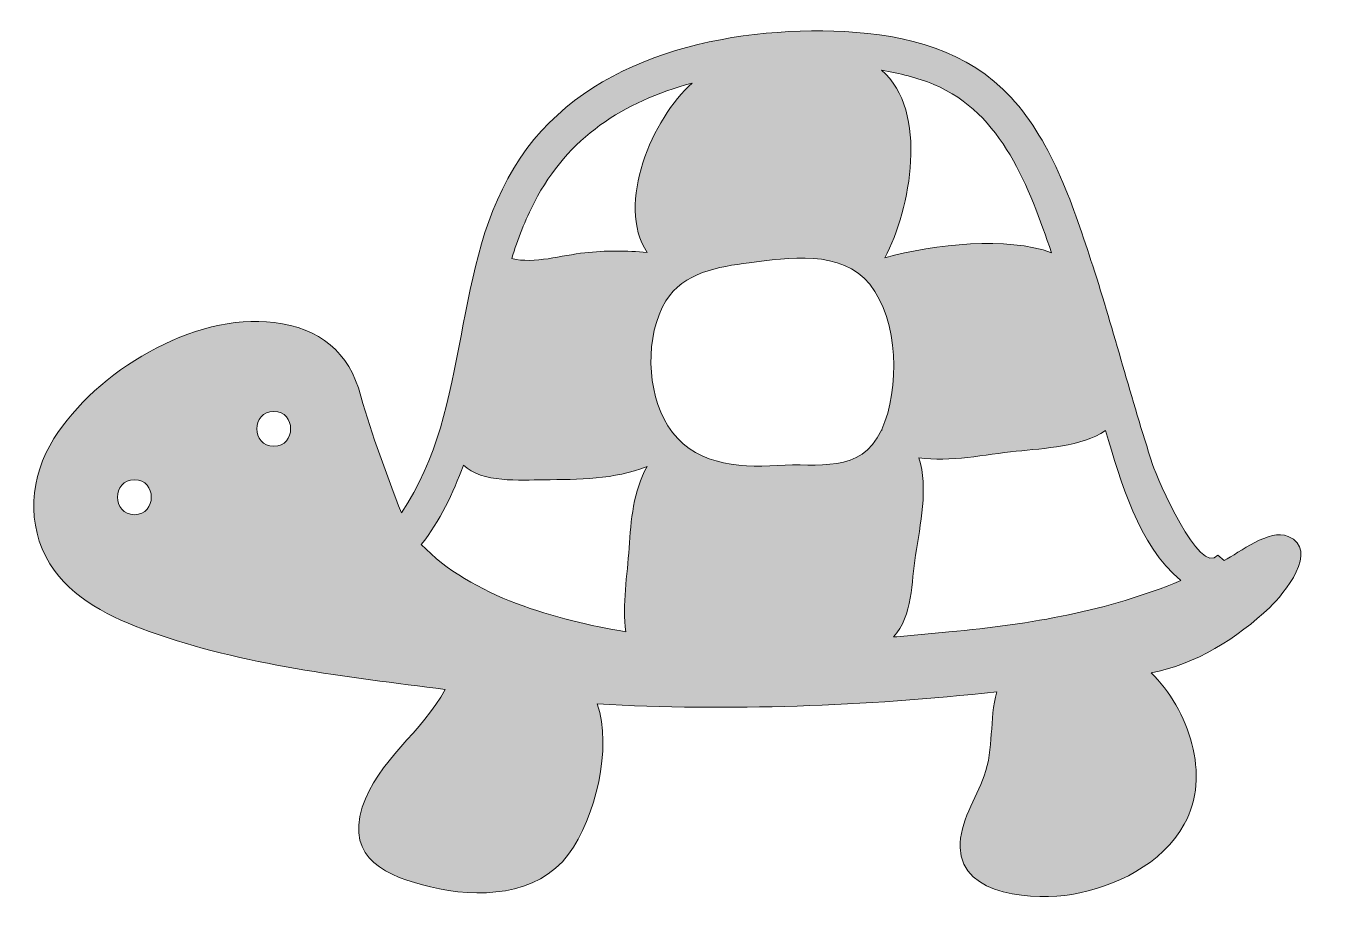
# Model space of a CAD drawing. Header units: inches. Extents: x -1 to 103, y 0 to 70.
import ezdxf

# ---------------------------------------------------------------- set-up
doc = ezdxf.new("R2010")
doc.units = ezdxf.units.IN
doc.header["$MEASUREMENT"] = 0
doc.layers.add('Layer 1', color=7, linetype='Continuous')

msp = doc.modelspace()

# ---------------------------------------------------------------- hatches: boundary and pattern name
at = {"layer": 'Layer 1', "true_color": 0x8fd2c9}
h = msp.add_hatch(color=133, dxfattribs=at)
h.dxf.hatch_style = 2
edge = h.paths.add_edge_path()
edge.add_spline(control_points=[(100.58, 28.89), (99.07, 29.53), (96.68, 27.59), (95.44, 26.95), (95.44, 26.95), (94.93, 27.39), (94.93, 27.39), (93.47, 25.64), (90.09, 33.51), (89.71, 34.66), (87.98, 39.92), (86.63, 45.31), (84.91, 50.58), (83.38, 55.26), (81.75, 60.39), (78.36, 64.1), (74.95, 67.84), (69.95, 69.14), (65.04, 69.38), (55.66, 69.84), (44.54, 67.5), (39, 59.24), (33.24, 50.63), (35.28, 39.28), (29.47, 30.77), (28.32, 33.82), (27.08, 36.99), (26.23, 40.15), (25.27, 43.71), (22.93, 45.59), (19.26, 46.05), (12.78, 46.86), (4.97, 42.07), (1.61, 36.73), (-0.3, 33.69), (-0.64, 29.81), (1.29, 26.69), (3.03, 23.87), (6.25, 22.35), (9.26, 21.26), (16.82, 18.53), (25.06, 17.64), (32.99, 16.61), (31.18, 13.25), (27.53, 10.85), (26.34, 7.16), (25, 3), (28.34, 1.6), (31.8, 0.77), (35.56, -0.13), (40.37, -0.01), (42.88, 3.39), (45.04, 6.33), (46.39, 11.94), (45.18, 15.45), (55.77, 14.85), (66.67, 15.27), (77.21, 16.42), (76.6, 14.21), (77, 11.85), (76.2, 9.69), (75.53, 7.84), (74.23, 5.96), (74.27, 3.93), (74.34, -0.07), (80.44, -0.29), (83.22, 0.17), (86.72, 0.76), (90.46, 2.6), (92.25, 5.8), (94.43, 9.69), (92.6, 15.03), (89.58, 17.95), (93.09, 18.57), (96.54, 20.76), (99.1, 23.19), (100.22, 24.26), (103.14, 27.81), (100.58, 28.89)], knot_values=[0, 0, 0, 0, 0.352778, 0.352778, 0.352778, 0.705556, 0.705556, 0.705556, 1.058333, 1.058333, 1.058333, 1.411111, 1.411111, 1.411111, 1.763889, 1.763889, 1.763889, 2.116667, 2.116667, 2.116667, 2.469444, 2.469444, 2.469444, 2.822222, 2.822222, 2.822222, 3.175, 3.175, 3.175, 3.527778, 3.527778, 3.527778, 3.880556, 3.880556, 3.880556, 4.233333, 4.233333, 4.233333, 4.586111, 4.586111, 4.586111, 4.938889, 4.938889, 4.938889, 5.291667, 5.291667, 5.291667, 5.644444, 5.644444, 5.644444, 5.997222, 5.997222, 5.997222, 6.35, 6.35, 6.35, 6.702778, 6.702778, 6.702778, 7.055556, 7.055556, 7.055556, 7.408333, 7.408333, 7.408333, 7.761111, 7.761111, 7.761111, 8.113889, 8.113889, 8.113889, 8.466667, 8.466667, 8.466667, 8.819444, 8.819444, 8.819444, 9.172222, 9.172222, 9.172222, 9.172222], degree=3, periodic=0)
edge.add_line((100.58, 28.89), (100.58, 28.89))
edge = h.paths.add_edge_path()
edge.add_spline(control_points=[(8.07, 30.63), (6.26, 30.63), (6.27, 33.43), (8.07, 33.43), (9.87, 33.43), (9.87, 30.63), (8.07, 30.63)], knot_values=[0, 0, 0, 0, 0.352778, 0.352778, 0.352778, 0.705556, 0.705556, 0.705556, 0.705556], degree=3, periodic=0)
edge.add_line((8.07, 30.63), (8.07, 30.63))
edge = h.paths.add_edge_path()
edge.add_spline(control_points=[(19.24, 36.12), (17.44, 36.12), (17.44, 38.92), (19.24, 38.92), (21.04, 38.92), (21.04, 36.12), (19.24, 36.12)], knot_values=[0, 0, 0, 0, 0.352778, 0.352778, 0.352778, 0.705556, 0.705556, 0.705556, 0.705556], degree=3, periodic=0)
edge.add_line((19.24, 36.12), (19.24, 36.12))
edge = h.paths.add_edge_path()
edge.add_spline(control_points=[(72.17, 65.14), (77.68, 62.85), (79.8, 56.85), (81.61, 51.64), (78.07, 52.96), (72.27, 52.34), (68.24, 51.24), (70.3, 55.14), (71.78, 62.99), (67.98, 66.29), (69.42, 66.04), (70.83, 65.7), (72.17, 65.14)], knot_values=[0, 0, 0, 0, 0.352778, 0.352778, 0.352778, 0.705556, 0.705556, 0.705556, 1.058333, 1.058333, 1.058333, 1.411111, 1.411111, 1.411111, 1.411111], degree=3, periodic=0)
edge.add_line((72.17, 65.14), (72.17, 65.14))
edge = h.paths.add_edge_path()
edge.add_spline(control_points=[(57.35, 50.84), (60.48, 51.25), (64.76, 51.93), (67.03, 49.11), (69.34, 46.22), (69.46, 40.72), (67.99, 37.47), (68, 37.45), (68.01, 37.42), (68.02, 37.4), (68, 37.4), (67.98, 37.41), (67.96, 37.41), (66.31, 33.84), (62.84, 34.8), (59.63, 34.58), (56.34, 34.35), (52.75, 34.7), (50.84, 37.77), (49.14, 40.49), (48.98, 44.99), (50.68, 47.78), (52.08, 50.06), (54.91, 50.52), (57.35, 50.84)], knot_values=[0, 0, 0, 0, 0.352778, 0.352778, 0.352778, 0.705556, 0.705556, 0.705556, 1.058333, 1.058333, 1.058333, 1.411111, 1.411111, 1.411111, 1.763889, 1.763889, 1.763889, 2.116667, 2.116667, 2.116667, 2.469444, 2.469444, 2.469444, 2.822222, 2.822222, 2.822222, 2.822222], degree=3, periodic=0)
edge.add_line((57.35, 50.84), (57.35, 50.84))
edge = h.paths.add_edge_path()
edge.add_spline(control_points=[(40.14, 55.71), (42.82, 60.87), (47.26, 63.79), (52.78, 65.24), (49.64, 62.47), (46.62, 55.53), (49.18, 51.67), (47.54, 51.82), (45.82, 51.82), (44.18, 51.64), (42.35, 51.45), (40.14, 50.72), (38.32, 51.18), (38.8, 52.74), (39.39, 54.26), (40.14, 55.71)], knot_values=[0, 0, 0, 0, 0.352778, 0.352778, 0.352778, 0.705556, 0.705556, 0.705556, 1.058333, 1.058333, 1.058333, 1.411111, 1.411111, 1.411111, 1.763889, 1.763889, 1.763889, 1.763889], degree=3, periodic=0)
edge.add_line((40.14, 55.71), (40.14, 55.71))
edge = h.paths.add_edge_path()
edge.add_spline(control_points=[(31.06, 28.24), (32.58, 30.12), (33.62, 32.35), (34.44, 34.61), (35.97, 33.16), (38.97, 33.41), (40.89, 33.43), (43.69, 33.47), (46.53, 33.44), (49.17, 34.5), (48.09, 32.52), (47.86, 30.17), (47.73, 27.96), (47.6, 25.8), (47.16, 23.39), (47.46, 21.24), (41.91, 22.18), (35.1, 24.02), (31.06, 28.24)], knot_values=[0, 0, 0, 0, 0.352778, 0.352778, 0.352778, 0.705556, 0.705556, 0.705556, 1.058333, 1.058333, 1.058333, 1.411111, 1.411111, 1.411111, 1.763889, 1.763889, 1.763889, 2.116667, 2.116667, 2.116667, 2.116667], degree=3, periodic=0)
edge.add_line((31.06, 28.24), (31.06, 28.24))
edge = h.paths.add_edge_path()
edge.add_spline(control_points=[(73.38, 21.22), (71.9, 21.08), (70.42, 20.94), (68.92, 20.82), (70.51, 22.55), (70.35, 25.19), (70.69, 27.37), (71.08, 29.84), (71.73, 32.74), (70.97, 35.19), (73.46, 34.84), (76.28, 35.45), (78.78, 35.72), (81.04, 35.96), (83.99, 36.08), (85.94, 37.37), (87.18, 33.27), (88.54, 28.24), (91.97, 25.34), (86.07, 22.9), (80.08, 21.85), (73.38, 21.22)], knot_values=[0, 0, 0, 0, 0.352778, 0.352778, 0.352778, 0.705556, 0.705556, 0.705556, 1.058333, 1.058333, 1.058333, 1.411111, 1.411111, 1.411111, 1.763889, 1.763889, 1.763889, 2.116667, 2.116667, 2.116667, 2.469444, 2.469444, 2.469444, 2.469444], degree=3, periodic=0)
edge.add_line((73.38, 21.22), (73.38, 21.22))

# ---------------------------------------------------------------- linework, layer by layer
at = {"layer": 'Layer 1', "lineweight": 0}
for points, knots in [([(100.58, 28.89), (99.07, 29.53), (96.68, 27.59), (95.44, 26.95), (95.44, 26.95), (94.93, 27.39), (94.93, 27.39), (93.47, 25.64), (90.09, 33.51), (89.71, 34.66), (87.98, 39.92), (86.63, 45.31), (84.91, 50.58), (83.38, 55.26), (81.75, 60.39), (78.36, 64.1), (74.95, 67.84), (69.95, 69.14), (65.04, 69.38), (55.66, 69.84), (44.54, 67.5), (39, 59.24), (33.24, 50.63), (35.28, 39.28), (29.47, 30.77), (28.32, 33.82), (27.08, 36.99), (26.23, 40.15), (25.27, 43.71), (22.93, 45.59), (19.26, 46.05), (12.78, 46.86), (4.97, 42.07), (1.61, 36.73), (-0.3, 33.69), (-0.64, 29.81), (1.29, 26.69), (3.03, 23.87), (6.25, 22.35), (9.26, 21.26), (16.82, 18.53), (25.06, 17.64), (32.99, 16.61), (31.18, 13.25), (27.53, 10.85), (26.34, 7.16), (25, 3), (28.34, 1.6), (31.8, 0.77), (35.56, -0.13), (40.37, -0.01), (42.88, 3.39), (45.04, 6.33), (46.39, 11.94), (45.18, 15.45), (55.77, 14.85), (66.67, 15.27), (77.21, 16.42), (76.6, 14.21), (77, 11.85), (76.2, 9.69), (75.53, 7.84), (74.23, 5.96), (74.27, 3.93), (74.34, -0.07), (80.44, -0.29), (83.22, 0.17), (86.72, 0.76), (90.46, 2.6), (92.25, 5.8), (94.43, 9.69), (92.6, 15.03), (89.58, 17.95), (93.09, 18.57), (96.54, 20.76), (99.1, 23.19), (100.22, 24.26), (103.14, 27.81), (100.58, 28.89)], [0, 0, 0, 0, 1, 1, 1, 2, 2, 2, 3, 3, 3, 4, 4, 4, 5, 5, 5, 6, 6, 6, 7, 7, 7, 8, 8, 8, 9, 9, 9, 10, 10, 10, 11, 11, 11, 12, 12, 12, 13, 13, 13, 14, 14, 14, 15, 15, 15, 16, 16, 16, 17, 17, 17, 18, 18, 18, 19, 19, 19, 20, 20, 20, 21, 21, 21, 22, 22, 22, 23, 23, 23, 24, 24, 24, 25, 25, 25, 26, 26, 26, 26]), ([(72.17, 65.14), (77.68, 62.85), (79.8, 56.85), (81.61, 51.64), (78.07, 52.96), (72.27, 52.34), (68.24, 51.24), (70.3, 55.14), (71.78, 62.99), (67.98, 66.29), (69.42, 66.04), (70.83, 65.7), (72.17, 65.14)], [0, 0, 0, 0, 1, 1, 1, 2, 2, 2, 3, 3, 3, 4, 4, 4, 4]), ([(40.14, 55.71), (42.82, 60.87), (47.26, 63.79), (52.78, 65.24), (49.64, 62.47), (46.62, 55.53), (49.18, 51.67), (47.54, 51.82), (45.82, 51.82), (44.18, 51.64), (42.35, 51.45), (40.14, 50.72), (38.32, 51.18), (38.8, 52.74), (39.39, 54.26), (40.14, 55.71)], [0, 0, 0, 0, 1, 1, 1, 2, 2, 2, 3, 3, 3, 4, 4, 4, 5, 5, 5, 5]), ([(57.35, 50.84), (60.48, 51.25), (64.76, 51.93), (67.03, 49.11), (69.34, 46.22), (69.46, 40.72), (67.99, 37.47), (68, 37.45), (68.01, 37.42), (68.02, 37.4), (68, 37.4), (67.98, 37.41), (67.96, 37.41), (66.31, 33.84), (62.84, 34.8), (59.63, 34.58), (56.34, 34.35), (52.75, 34.7), (50.84, 37.77), (49.14, 40.49), (48.98, 44.99), (50.68, 47.78), (52.08, 50.06), (54.91, 50.52), (57.35, 50.84)], [0, 0, 0, 0, 1, 1, 1, 2, 2, 2, 3, 3, 3, 4, 4, 4, 5, 5, 5, 6, 6, 6, 7, 7, 7, 8, 8, 8, 8]), ([(19.24, 36.12), (17.44, 36.12), (17.44, 38.92), (19.24, 38.92), (21.04, 38.92), (21.04, 36.12), (19.24, 36.12)], [0, 0, 0, 0, 1, 1, 1, 2, 2, 2, 2]), ([(73.38, 21.22), (71.9, 21.08), (70.42, 20.94), (68.92, 20.82), (70.51, 22.55), (70.35, 25.19), (70.69, 27.37), (71.08, 29.84), (71.73, 32.74), (70.97, 35.19), (73.46, 34.84), (76.28, 35.45), (78.78, 35.72), (81.04, 35.96), (83.99, 36.08), (85.94, 37.37), (87.18, 33.27), (88.54, 28.24), (91.97, 25.34), (86.07, 22.9), (80.08, 21.85), (73.38, 21.22)], [0, 0, 0, 0, 1, 1, 1, 2, 2, 2, 3, 3, 3, 4, 4, 4, 5, 5, 5, 6, 6, 6, 7, 7, 7, 7]), ([(31.06, 28.24), (32.58, 30.12), (33.62, 32.35), (34.44, 34.61), (35.97, 33.16), (38.97, 33.41), (40.89, 33.43), (43.69, 33.47), (46.53, 33.44), (49.17, 34.5), (48.09, 32.52), (47.86, 30.17), (47.73, 27.96), (47.6, 25.8), (47.16, 23.39), (47.46, 21.24), (41.91, 22.18), (35.1, 24.02), (31.06, 28.24)], [0, 0, 0, 0, 1, 1, 1, 2, 2, 2, 3, 3, 3, 4, 4, 4, 5, 5, 5, 6, 6, 6, 6]), ([(8.07, 30.63), (6.26, 30.63), (6.27, 33.43), (8.07, 33.43), (9.87, 33.43), (9.87, 30.63), (8.07, 30.63)], [0, 0, 0, 0, 1, 1, 1, 2, 2, 2, 2])]:
    msp.add_open_spline(points, degree=3, knots=knots, dxfattribs=at)

doc.saveas('drawing.dxf')
